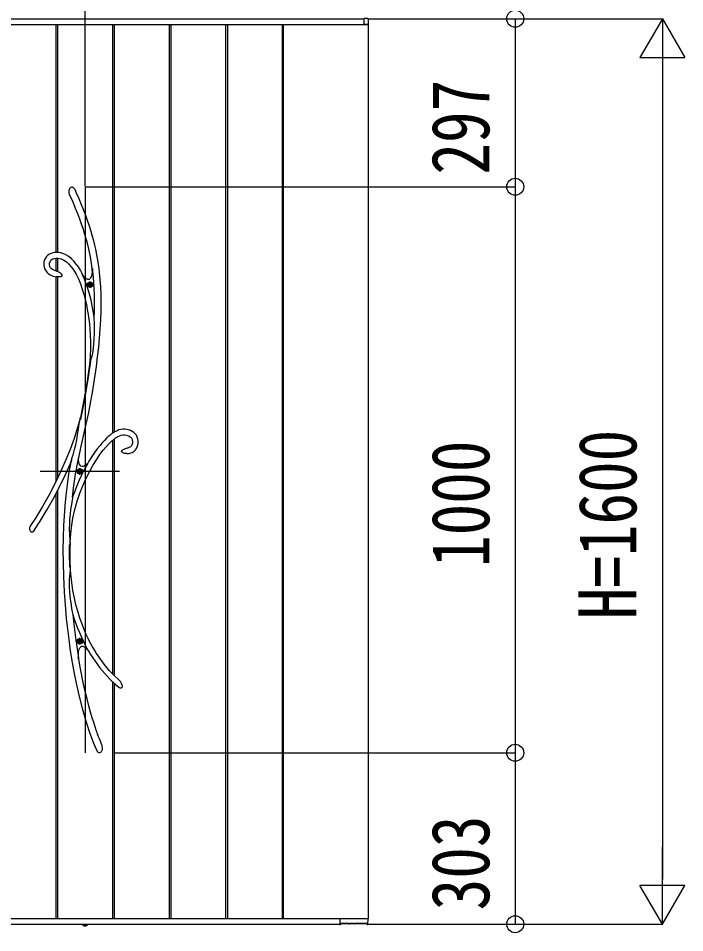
# Model space of a CAD drawing. Units: millimetres, scale not verified. Extents: x -14718 to 14718, y -10395 to 10395.
# Drawn here: x -735 to 442, y -7802 to -6187 of the extents above; entities that cross this region are included whole.
import ezdxf
from ezdxf.enums import TextEntityAlignment as Align

# ---------------------------------------------------------------- set-up
doc = ezdxf.new("R2010")
doc.units = ezdxf.units.MM
doc.header["$LTSCALE"] = 40
for name, color, linetype in [('0-3_YKK_13', 4, 'Continuous'), ('0-4_YKK_A1', 4, 'Continuous'), ('0-5_YKK_D', 6, 'Continuous')]:
    doc.layers.add(name, color=color, linetype=linetype)
doc.styles.add('ＭＳ ゴシック', font='')
doc.styles.get('ＭＳ ゴシック').set_extended_font_data('MS Gothic')

msp = doc.modelspace()

# ---------------------------------------------------------------- linework, layer by layer
at = {"layer": '0-3_YKK_13'}
for p, q in [((-617.43, -6484.5), (-617.43, -7484.5)), ((-666.1, -6633.77), (-668.08, -6633.39)), ((-621.33, -6640.37), (-621.47, -6640.05)), ((-603.63, -6633.66), (-604.31, -6629.06)), ((-608.43, -6663.25), (-608.43, -6651.75)), ((-614.18, -6657.5), (-602.68, -6657.5)), ((-607.2, -6657.91), (-606.38, -6657.91)), ((-552.77, -6951.23), (-552.87, -6951.54)), ((-543.76, -6955.93), (-543.75, -6955.93)), ((-613.11, -6973.77), (-613.13, -6973.78)), ((-613.11, -6973.77), (-613.02, -6973.68)), ((-556.43, -6987.5), (-696.43, -6987.5)), ((-626.43, -6993.25), (-626.43, -6981.75)), ((-625.2, -6987.91), (-624.38, -6987.91)), ((-712.51, -7094.59), (-712.72, -7094.45)), ((-626.43, -7293.25), (-626.43, -7281.75)), ((-632.18, -7287.5), (-620.68, -7287.5)), ((-625.2, -7287.91), (-624.38, -7287.91)), ((-629.01, -7318.92), (-629.57, -7316.5)), ((-552.24, -7369.21), (-552.75, -7369.84)), ((-588.09, -7469.47), (-588.09, -7469.47))]:
    msp.add_line(p, q, dxfattribs=at)
for points in [[(-644.11, -6499.77), (-644.11, -6499.77), (-644.12, -6499.74), (-644.19, -6499.57), (-644.55, -6498.63), (-645.49, -6494.69), (-645.56, -6491.83), (-644.96, -6488.9), (-644.39, -6487.61), (-643.57, -6486.39), (-642.7, -6485.55), (-641.58, -6484.94), (-640.8, -6484.78), (-640, -6484.84), (-639.36, -6485.04), (-638.36, -6485.62), (-637.04, -6486.89), (-635.68, -6488.76), (-634.46, -6490.88), (-634.28, -6491.26)], [(-629.23, -6966.95), (-629.17, -6966.61), (-624.68, -6945.51), (-619.95, -6924.72), (-615.26, -6904), (-610.92, -6883.47), (-607.01, -6863.29), (-604.23, -6847.73), (-601.7, -6832.45), (-599.41, -6817.46), (-597.22, -6801.85), (-595.13, -6785.19), (-593.2, -6767.63), (-591.74, -6752.06), (-590.5, -6736.07), (-589.54, -6719.82), (-588.93, -6703.84), (-588.7, -6688.69), (-588.87, -6674.48), (-589.44, -6661.25), (-590.38, -6648.95), (-591.05, -6642.24), (-591.8, -6635.68), (-592.65, -6628.99), (-593.68, -6621.59), (-594.96, -6613.44), (-596.55, -6604.47), (-598.55, -6594.59), (-600.13, -6587.59), (-601.98, -6580.11), (-604.14, -6572.09), (-606.65, -6563.46), (-609.59, -6554.15), (-613.03, -6544.05), (-616.11, -6535.51), (-619.59, -6526.35), (-623.5, -6516.52), (-627.89, -6505.94), (-632.82, -6494.53), (-634.29, -6491.26)], [(-644.11, -6499.77), (-644.09, -6499.82), (-639.12, -6511.34), (-634.69, -6522.01), (-630.76, -6531.93), (-627.28, -6541.16), (-624.19, -6549.78), (-621.46, -6557.85), (-618.21, -6568.15), (-615.48, -6577.65), (-613.18, -6586.46), (-611.24, -6594.67), (-608.98, -6605.52), (-607.18, -6615.51), (-605.74, -6624.77), (-604.59, -6633.23)], [(-621.47, -6640.05), (-622.12, -6638.6), (-625.57, -6631.99), (-629.07, -6626.21), (-632.81, -6620.95), (-636.88, -6616.07), (-641.28, -6611.66), (-646.01, -6607.83), (-651.05, -6604.65), (-656.41, -6602.25), (-660.14, -6601.16), (-664.02, -6600.52), (-668.05, -6600.41), (-671.16, -6600.72), (-674.26, -6601.37), (-677.27, -6602.37), (-680.13, -6603.73), (-682.84, -6605.53), (-685.28, -6607.82), (-687.34, -6610.58), (-688.9, -6613.77), (-689.88, -6617.29), (-690.22, -6621.05), (-690.05, -6623.63), (-689.57, -6626.24), (-688.8, -6628.72), (-687.41, -6631.64), (-686.08, -6633.69), (-684.8, -6635.31), (-683.2, -6636.97), (-681.57, -6638.32), (-679.08, -6639.95), (-675.56, -6641.63), (-670.89, -6643.09), (-668.06, -6643.57)], [(-668.08, -6633.39), (-668.84, -6633.25), (-672.49, -6631.95), (-675.12, -6630.47), (-676.94, -6628.98), (-678.14, -6627.59), (-678.92, -6626.34), (-679.41, -6625.26), (-680.1, -6622.6), (-680.08, -6619.32), (-679.15, -6616.41), (-677.54, -6614.17), (-675.19, -6612.42), (-672, -6611.13), (-668.53, -6610.46), (-665.27, -6610.44), (-662.25, -6610.92), (-659.45, -6611.78), (-654.56, -6614.16), (-650.13, -6617.26), (-645.81, -6621.18), (-641.7, -6625.8), (-637.86, -6631.02), (-633.21, -6638.82), (-629.07, -6647.34), (-625.47, -6656.22), (-622.31, -6665.27), (-619.54, -6674.36), (-617.13, -6683.4), (-615.07, -6692.36), (-613.33, -6701.17), (-611.8, -6710.35), (-610.71, -6718.12), (-609.73, -6726.71), (-608.89, -6736.15), (-608.26, -6746.48), (-607.88, -6757.73), (-607.83, -6769.96), (-608.18, -6783.18), (-608.84, -6794.65)], [(-666.12, -6633.86), (-666.18, -6633.84), (-666.17, -6633.84), (-666.04, -6633.88), (-665.23, -6634.12), (-663.5, -6634.81), (-661.83, -6635.78), (-660.54, -6636.84), (-659.4, -6638.2), (-658.51, -6639.87), (-658.2, -6640.87), (-658.1, -6641.43), (-658.07, -6641.74), (-658.08, -6641.95), (-658.1, -6642.15), (-658.14, -6642.35), (-658.27, -6642.66), (-658.81, -6643.08), (-659.9, -6643.43), (-661.34, -6643.64), (-662.87, -6643.74), (-665.36, -6643.75), (-666.74, -6643.72), (-667.5, -6643.69), (-667.96, -6643.67), (-668.08, -6643.66)], [(-623.26, -6637.65), (-622.2, -6639.13), (-621.58, -6639.97), (-621.29, -6640.37), (-621.3, -6640.36)], [(-604.31, -6629.06), (-604.69, -6634.3), (-605.29, -6638.72), (-606.11, -6642.3), (-606.88, -6644.44), (-607.77, -6646.12), (-608.78, -6647.33), (-609.93, -6648.07), (-611.2, -6648.34), (-612.59, -6648.14), (-614.11, -6647.48), (-615.76, -6646.34), (-618.83, -6643.37), (-622.26, -6639.06)], [(-601.23, -6715.99), (-601.94, -6710.81), (-604.1, -6697.75), (-606.81, -6684.78), (-610.14, -6671.86), (-614.13, -6659.1), (-618.51, -6647.43), (-622.26, -6639.06)], [(-604.59, -6633.23), (-604.59, -6633.25), (-604.56, -6632.97), (-604.49, -6632.1), (-604.36, -6630.07), (-604.33, -6629.46)], [(-608.02, -6656.27), (-608.02, -6655.45), (-608.84, -6655.45), (-608.84, -6656.27)], [(-609.66, -6657.09), (-610.48, -6657.09), (-610.48, -6657.91), (-609.66, -6657.91)], [(-608.84, -6658.73), (-608.84, -6659.55), (-608.02, -6659.55), (-608.02, -6658.73)], [(-606.38, -6657.91), (-606.38, -6657.09), (-607.2, -6657.09)], [(-608.8, -6794.65), (-608.8, -6794.64), (-608.59, -6793.93), (-607.8, -6791.96), (-607.14, -6790.33), (-606.43, -6788.45), (-605.32, -6785.04), (-604.36, -6781.35), (-603.15, -6774.9), (-602.32, -6768.35), (-601.28, -6754.95), (-600.81, -6741.9), (-600.76, -6730.16), (-600.88, -6724.3), (-601.1, -6718.52), (-601.23, -6715.99)], [(-608.82, -6794.65), (-610.4, -6806.54), (-612.19, -6818.93), (-614.22, -6831.95), (-616.4, -6845.04), (-618.69, -6857.91), (-621.08, -6870.53), (-625.52, -6892.35), (-625.61, -6892.72)], [(-607.82, -6792.85), (-611.72, -6820.8), (-616.42, -6849.49), (-620.67, -6872.38), (-625.42, -6895.44)], [(-607.82, -6792.85), (-608.28, -6793.51), (-608.62, -6794.24), (-608.79, -6794.68), (-608.8, -6794.65)], [(-625.53, -6892.3), (-630.59, -6909.96), (-636.8, -6929.12), (-643.84, -6948.57), (-651.74, -6968.27), (-660.52, -6988.2), (-670.21, -7008.34), (-680.83, -7028.67), (-692.4, -7049.16), (-704.95, -7069.8), (-714.63, -7084.62)], [(-643.28, -6973.86), (-643.36, -6974.1), (-643.4, -6974.21), (-643.38, -6974.08), (-643.24, -6973.54), (-642.84, -6972.11), (-642.13, -6969.73), (-641.32, -6967.09), (-639.98, -6962.7), (-638.63, -6958.21), (-635.98, -6948.87), (-633.81, -6940.25), (-632.01, -6931.48), (-630.5, -6922.25), (-629.07, -6913.04), (-627.52, -6903.44), (-626.71, -6898.64), (-625.88, -6894.07), (-625.7, -6893.15), (-625.6, -6892.72)], [(-625.6, -6892.72), (-625.56, -6892.53), (-625.5, -6892.3), (-625.47, -6892.23), (-625.45, -6892.34), (-625.45, -6892.83), (-625.47, -6894.07), (-625.42, -6895.44)], [(-543.75, -6955.93), (-542.28, -6955.93), (-539.28, -6955.53), (-536.65, -6954.83), (-534.37, -6953.89), (-532.43, -6952.79), (-530.79, -6951.6), (-528.33, -6949.18), (-526.55, -6946.72), (-525.1, -6943.88), (-524.05, -6940.7), (-523.45, -6937.27), (-523.38, -6933.67), (-523.92, -6930.03), (-525.05, -6926.65), (-526.72, -6923.59), (-528.84, -6920.9), (-531.34, -6918.61), (-534.15, -6916.72), (-537.18, -6915.23), (-540.36, -6914.13), (-543.62, -6913.4), (-546.93, -6913.01), (-550.38, -6912.97), (-553.96, -6913.36), (-557.51, -6914.23), (-560.77, -6915.43), (-564.51, -6917.3), (-567.53, -6919.13), (-569.78, -6920.68), (-571.26, -6921.77), (-572.41, -6922.66), (-573.79, -6923.78), (-576.35, -6925.97), (-579.48, -6928.86), (-583.2, -6932.6), (-587.53, -6937.33), (-591.44, -6941.94), (-595.72, -6947.38), (-600.36, -6953.72)], [(-643.65, -7114.37), (-643.06, -7103.72), (-641.28, -7086.68), (-638.69, -7070.29), (-635.28, -7054.66), (-631.16, -7039.85), (-626.47, -7025.91), (-621.38, -7012.89), (-616.01, -7000.8), (-609.7, -6988.16), (-603.34, -6976.78), (-597.06, -6966.66), (-590.96, -6957.76), (-585.13, -6950.06), (-579.65, -6943.5), (-574.55, -6938.02), (-570.44, -6934.05), (-566.68, -6930.82), (-563.27, -6928.25), (-559.93, -6926.12), (-556.65, -6924.48), (-553.51, -6923.43), (-550.45, -6922.96), (-547.37, -6922.99), (-544.24, -6923.45), (-541.22, -6924.36), (-539.57, -6925.12), (-537.88, -6926.17), (-536.27, -6927.57), (-534.88, -6929.34), (-533.85, -6931.57), (-533.35, -6934.43), (-533.62, -6937.71), (-534.59, -6940.59), (-536.03, -6942.8), (-537.03, -6943.78), (-538.35, -6944.69), (-540.13, -6945.45), (-541.35, -6945.68)], [(-552.77, -6951.23), (-552.27, -6950.37), (-550.89, -6949.17), (-548.46, -6947.89), (-546.03, -6947.01), (-542.23, -6945.96), (-541.84, -6945.86), (-541.57, -6945.8), (-541.35, -6945.75), (-541.32, -6945.74), (-541.33, -6945.75), (-541.34, -6945.75)], [(-600.36, -6953.72), (-605.34, -6961.06), (-610.61, -6969.47), (-613.09, -6973.8)], [(-543.76, -6955.98), (-543.76, -6955.98), (-543.77, -6955.98), (-543.85, -6955.98), (-544.18, -6955.98), (-545.47, -6955.89), (-547.45, -6955.53), (-549.17, -6954.95), (-550.65, -6954.2), (-551.49, -6953.61), (-552.03, -6953.15), (-552.38, -6952.77), (-552.61, -6952.46), (-552.81, -6952.08), (-552.87, -6951.88), (-552.88, -6951.69), (-552.87, -6951.54)], [(-706.84, -7090.92), (-696.64, -7075.28), (-684.02, -7054.53), (-672.38, -7033.92), (-661.68, -7013.45), (-651.89, -6993.15), (-643.29, -6973.69)], [(-643.3, -6973.85), (-646.36, -6991.44), (-649.16, -7010.93), (-651.38, -7029.9), (-653.08, -7048.2), (-654.36, -7065.73), (-655.29, -7082.98), (-656.03, -7104.15), (-656.35, -7126.23), (-656.21, -7149.17), (-655.58, -7172.91), (-654.99, -7186.77), (-654.22, -7200.85), (-653.27, -7215.24), (-652.04, -7230.78), (-650.48, -7247.61), (-648.57, -7265.35), (-646.23, -7284.25), (-643.4, -7304.2), (-640.02, -7325.13), (-636.49, -7344.53), (-632.42, -7364.49), (-627.76, -7384.88), (-622.47, -7405.57), (-616.5, -7426.37), (-609.79, -7447.08), (-602.28, -7467.48), (-596.76, -7480.56)], [(-641.19, -6966.7), (-642.12, -6969.91), (-642.57, -6971.45), (-642.99, -6972.9), (-643.23, -6973.7), (-643.28, -6973.86)], [(-639.26, -7033), (-637.47, -7017.2), (-633.99, -6992.56), (-629.57, -6968.04), (-629.29, -6966.65)], [(-613.11, -6973.77), (-615.7, -6976.06), (-618.29, -6977.78), (-620.63, -6978.66), (-622.71, -6978.7), (-624.54, -6977.91), (-626.12, -6976.27), (-627.45, -6973.81), (-628.49, -6970.62), (-629.29, -6966.65)], [(-629.24, -6966.95), (-629.25, -6966.93), (-629.29, -6966.65)], [(-627.66, -6987.09), (-628.48, -6987.09), (-628.48, -6987.91), (-627.66, -6987.91)], [(-626.02, -6986.27), (-626.02, -6985.45), (-626.84, -6985.45), (-626.84, -6986.27)], [(-626.84, -6988.73), (-626.84, -6989.55), (-626.02, -6989.55), (-626.02, -6988.73)], [(-624.38, -6987.91), (-624.38, -6987.09), (-625.2, -6987.09)], [(-639.26, -7033), (-639.37, -7033.52), (-639.74, -7035.39), (-640.14, -7037.47), (-640.87, -7041.57), (-641.57, -7045.77), (-642.83, -7054.43), (-643.84, -7062.97), (-644.62, -7071.55), (-645.11, -7080.17), (-645.27, -7088.88), (-645.06, -7097.6), (-644.8, -7102.05), (-644.44, -7106.43), (-644.02, -7110.53), (-643.75, -7114.32), (-643.76, -7115.61)], [(-706.23, -7090.19), (-706.23, -7090.19), (-706.3, -7090.29), (-706.55, -7090.64), (-707.06, -7091.35), (-708.13, -7092.71), (-708.64, -7093.29), (-709.48, -7094.07), (-710.42, -7094.69), (-711.11, -7094.91), (-711.61, -7094.93), (-712.04, -7094.83), (-712.51, -7094.59)], [(-644.35, -7155.27), (-644.61, -7133.78), (-644.53, -7117.02)], [(-643.76, -7115.61), (-643.76, -7115.93), (-643.86, -7117.44), (-643.95, -7117.87), (-644.09, -7117.99), (-644.24, -7117.8), (-644.53, -7117.02)], [(-643.55, -7155.52), (-643.85, -7128.56), (-643.65, -7115.62)], [(-643.59, -7155.52), (-643.57, -7155.77), (-643.58, -7157.36), (-643.9, -7161.76), (-644.38, -7166.66), (-644.85, -7172.45), (-645.16, -7178.38), (-645.28, -7184.5), (-645.24, -7190.65), (-644.77, -7201.47), (-643.72, -7212.31), (-642.09, -7223.87), (-641.1, -7229.64), (-640.01, -7235.28), (-639.49, -7237.71), (-638.97, -7240.04), (-637.2, -7257.53), (-633.81, -7285.42), (-629.75, -7312.93), (-629.05, -7317.25)], [(-644.35, -7155.27), (-644.03, -7153.95), (-643.9, -7153.61), (-643.79, -7153.52), (-643.72, -7153.72), (-643.65, -7154.27), (-643.59, -7155.52)], [(-555.7, -7357.58), (-557.95, -7355.66), (-566.71, -7347.25), (-574.46, -7338.95), (-581.3, -7330.88), (-587.29, -7323.15), (-592.51, -7315.83), (-597.02, -7309.02), (-600.89, -7302.77), (-604.17, -7297.14), (-606.91, -7292.18), (-609.28, -7287.67), (-611.86, -7282.53), (-615.24, -7275.35), (-618.87, -7267.01), (-622.66, -7257.46), (-626.51, -7246.63), (-630.31, -7234.47), (-633.35, -7223.28), (-636.19, -7211.1), (-638.75, -7197.89), (-640.93, -7183.65), (-642.63, -7168.36), (-643.57, -7154.6)], [(-626.02, -7286.27), (-626.02, -7285.45), (-626.84, -7285.45), (-626.84, -7286.27)], [(-629.05, -7317.25), (-629.02, -7312.02), (-628.73, -7307.55), (-628.17, -7303.83), (-627.51, -7301.33), (-626.67, -7299.33), (-625.66, -7297.85), (-624.46, -7296.88), (-623.09, -7296.41), (-621.53, -7296.46), (-619.8, -7297.01), (-617.88, -7298.08), (-615.17, -7300.18), (-612.17, -7303.11)], [(-627.66, -7287.09), (-628.48, -7287.09), (-628.48, -7287.91), (-627.66, -7287.91)], [(-626.84, -7288.73), (-626.84, -7289.55), (-626.02, -7289.55), (-626.02, -7288.73)], [(-624.38, -7287.91), (-624.38, -7287.09), (-625.2, -7287.09)], [(-610.12, -7305.4), (-610.94, -7304.46), (-611.68, -7303.64), (-612.25, -7303.03), (-612.44, -7302.83), (-612.39, -7302.88), (-612.34, -7302.93)], [(-612.27, -7302.89), (-607.59, -7310.94), (-599.72, -7322.94), (-591.39, -7334.2), (-582.66, -7344.72), (-573.56, -7354.49), (-564.1, -7363.52), (-557.86, -7368.83)], [(-588.09, -7469.47), (-588.14, -7469.35), (-590.27, -7464.07), (-591.99, -7459.64), (-593.34, -7456.1), (-594.3, -7453.49), (-595.06, -7451.42), (-595.8, -7449.36), (-596.59, -7447.14), (-597.42, -7444.77), (-599.58, -7438.46), (-601.95, -7431.2), (-604.53, -7422.95), (-607.49, -7412.94), (-610.62, -7401.68), (-613.87, -7389.16), (-617.01, -7376.17), (-619.96, -7363.07), (-625.83, -7333.58), (-628.96, -7314.91)], [(-555.75, -7357.64), (-555.75, -7357.63), (-555.56, -7357.9), (-554.83, -7358.96), (-553.4, -7361.48), (-552.26, -7364.4), (-551.83, -7366.78), (-551.95, -7368.44), (-552.24, -7369.21)], [(-552.75, -7369.84), (-552.96, -7369.99), (-553.25, -7370.15), (-553.78, -7370.3), (-555.1, -7370.22), (-556.77, -7369.57), (-557.91, -7368.89)], [(-588.08, -7469.5), (-588.01, -7469.8), (-587.79, -7470.92), (-587.45, -7473.26), (-587.29, -7475.92), (-587.38, -7478.34), (-587.85, -7480.78), (-588.29, -7481.99), (-588.97, -7483.1), (-589.83, -7483.91), (-590.96, -7484.41), (-591.44, -7484.49), (-591.78, -7484.5), (-592.05, -7484.48), (-592.47, -7484.42), (-593.56, -7484.02), (-594.64, -7483.3), (-595.5, -7482.46), (-596.34, -7481.41), (-596.87, -7480.6)]]:
    msp.add_lwpolyline(points, dxfattribs=at)
msp.add_lwpolyline([(-668.08, -6633.44), (-668.06, -6633.44), (-668.05, -6633.45), (-668.05, -6633.45), (-668.05, -6633.45)], close=True, dxfattribs=at)
for centre, radius in [((-608.43, -6657.5), 4.81), ((-608.43, -6657.5), 4.5), ((-608.43, -6657.5), 4.5), ((-608.43, -6657.5), 3.75), ((-608.43, -6657.5), 2.5), ((-626.43, -6987.5), 4.81), ((-626.43, -6987.5), 4.5), ((-626.43, -6987.5), 4.5), ((-626.43, -6987.5), 3.75), ((-626.43, -6987.5), 2.5), ((-626.43, -7287.5), 4.81), ((-626.43, -7287.5), 4.5), ((-626.43, -7287.5), 4.5), ((-626.43, -7287.5), 3.75), ((-626.43, -7287.5), 2.5)]:
    msp.add_circle(centre, radius, dxfattribs=at)
for centre, radius, start, end in [((-1054.87, -6687.99), 454.5, 356.46811, 6.86552), ((-609.66, -6656.27), 0.82, 270, 0), ((-607.2, -6656.27), 0.82, 180, 270), ((-609.66, -6658.73), 0.82, 0, 90), ((-607.2, -6658.73), 0.82, 90, 180), ((-345.68, -7127.23), 308.33, 150.15098, 162.20462), ((-570.52, -6957.41), 59.5, 187.0266, 189.00095), ((-640.52, -6945.83), 39.14, 314.6248, 315.66428), ((-627.66, -6986.27), 0.82, 270, 0), ((-627.66, -6988.73), 0.82, 0, 90), ((-625.2, -6986.27), 0.82, 180, 270), ((-625.2, -6988.73), 0.82, 90, 180), ((-708.11, -7088.51), 7.52, 148.54791, 232.1717), ((-350.06, -7154.52), 301.3, 196.48885, 209.54729), ((-627.66, -7286.27), 0.82, 270, 0), ((-625.2, -7286.27), 0.82, 180, 270), ((-627.66, -7288.73), 0.82, 0, 90), ((-625.2, -7288.73), 0.82, 90, 180), ((-511.01, -7315.08), 118.06, 179.92321, 181.86392)]:
    msp.add_arc(centre, radius, start, end, dxfattribs=at)
at = {"layer": '0-4_YKK_A1'}
for p, q in [((-1110.43, -6187.5), (-124.43, -6187.5)), ((-124.43, -6197.5), (-124.43, -6187.5)), ((-124.43, -6197.2), (-124.43, -6187.53)), ((-118.34, -6187.37), (-123.9, -6187.03)), ((-1117.43, -6197.5), (-117.43, -6197.5)), ((-668.93, -6197.5), (-668.93, -6600.5)), ((-665.93, -6197.5), (-665.93, -6600.47)), ((-568.93, -6197.5), (-568.93, -6920.09)), ((-565.93, -6197.5), (-565.93, -6918.16)), ((-468.93, -6197.5), (-468.93, -7777.5)), ((-465.93, -6197.5), (-465.93, -7777.5)), ((-368.93, -6197.5), (-368.93, -7777.5)), ((-365.93, -6197.5), (-365.93, -7777.5)), ((-268.93, -6197.5), (-268.93, -7777.5)), ((-267.43, -6197.5), (-267.43, -7777.5)), ((-124.43, -6197.5), (-117.43, -6197.5)), ((-117.43, -6197.5), (-124.13, -6197.5)), ((-124.13, -6197.5), (-124.13, -6197.5)), ((-117.43, -6197.5), (-117.43, -7777.5)), ((-116.93, -6188.87), (-116.93, -6197)), ((-668.93, -6610.54), (-668.93, -6633.22)), ((-665.93, -6610.45), (-665.93, -6633.91)), ((-668.93, -6643.42), (-668.93, -7005.68)), ((-665.93, -6643.74), (-665.93, -6999.44)), ((-565.93, -6930.26), (-565.93, -7347.99)), ((-568.93, -6932.76), (-568.93, -7344.87)), ((-668.93, -7027.32), (-668.93, -7777.5)), ((-665.93, -7021.59), (-665.93, -7777.5)), ((-568.93, -7358.91), (-568.93, -7777.5)), ((-565.93, -7361.78), (-565.93, -7777.5)), ((-1117.43, -7777.5), (-117.43, -7777.5)), ((-1067.43, -7787.5), (-167.43, -7787.5)), ((-621.34, -7788), (-621.25, -7787.5)), ((-621.25, -7787.5), (-613.61, -7787.5)), ((-617.43, -7791.7), (-617.43, -7787.5)), ((-613.52, -7788), (-613.61, -7787.5)), ((-167.43, -7777.5), (-167.43, -7787.5)), ((-167.43, -7777.8), (-167.43, -7787.48)), ((-167.13, -7777.5), (-117.46, -7777.5)), ((-165.57, -7785.69), (-165.61, -7787.49)), ((-119.3, -7787), (-165.6, -7787)), ((-165.26, -7785.4), (-151.64, -7785.4)), ((-161.53, -7785.4), (-161.55, -7786.51)), ((-151.31, -7786.51), (-151.32, -7785.69)), ((-149.57, -7785.69), (-149.59, -7786.51)), ((-149.26, -7785.4), (-142.6, -7785.4)), ((-142.27, -7786.51), (-142.29, -7785.69)), ((-140.54, -7785.69), (-140.55, -7786.51)), ((-140.23, -7785.4), (-119.64, -7785.4)), ((-119.29, -7787.51), (-119.32, -7785.69)), ((-117.54, -7787.53), (-116.96, -7778.03)), ((-621.34, -7788), (-621.17, -7788.97)), ((-621.34, -7788), (-613.52, -7788)), ((-613.52, -7788), (-613.69, -7788.97)), ((-166.93, -7787.98), (-166.11, -7787.98)), ((-118.79, -7788), (-118.04, -7788))]:
    msp.add_line(p, q, dxfattribs=at)
for points in [[(-619.73, -7790.08), (-618.58, -7787.76), (-617.43, -7787.15)], [(-615.13, -7790.08), (-616.29, -7787.76), (-617.43, -7787.15)], [(-165.57, -7785.69), (-165.57, -7785.65), (-165.56, -7785.6), (-165.53, -7785.55), (-165.5, -7785.51), (-165.45, -7785.46), (-165.38, -7785.42), (-165.26, -7785.4)], [(-151.64, -7785.4), (-151.5, -7785.43), (-151.43, -7785.48), (-151.38, -7785.53), (-151.35, -7785.59), (-151.33, -7785.64), (-151.32, -7785.69)], [(-149.57, -7785.69), (-149.57, -7785.65), (-149.56, -7785.6), (-149.53, -7785.55), (-149.5, -7785.51), (-149.45, -7785.46), (-149.38, -7785.42), (-149.26, -7785.4)], [(-142.6, -7785.4), (-142.47, -7785.43), (-142.39, -7785.48), (-142.34, -7785.53), (-142.31, -7785.59), (-142.3, -7785.64), (-142.29, -7785.69)], [(-140.54, -7785.69), (-140.53, -7785.65), (-140.52, -7785.6), (-140.5, -7785.55), (-140.47, -7785.51), (-140.42, -7785.46), (-140.34, -7785.42), (-140.23, -7785.4)], [(-119.64, -7785.4), (-119.5, -7785.43), (-119.43, -7785.48), (-119.38, -7785.53), (-119.35, -7785.59), (-119.33, -7785.64), (-119.32, -7785.69)]]:
    msp.add_lwpolyline(points, dxfattribs=at)
for centre, radius, start, end in [((-123.93, -6187.53), 0.5, 86.5, 180), ((-118.43, -6188.87), 1.5, 0, 86.5), ((-124.13, -6197.2), 0.3, 180, 270), ((-117.43, -6197), 0.5, 270, 0), ((-166.93, -7787.48), 0.5, 180, 270), ((-166.11, -7787.48), 0.5, 269.99848, 358.9986), ((-162.05, -7786.5), 0.5, 270, 359), ((-150.81, -7786.5), 0.5, 181, 270), ((-150.09, -7786.5), 0.5, 270, 359), ((-141.77, -7786.5), 0.5, 181, 270), ((-141.05, -7786.5), 0.5, 270, 359), ((-118.79, -7787.5), 0.5, 181, 270.81029), ((-118.04, -7787.5), 0.5, 270.78919, 356.5), ((-117.46, -7778), 0.5, 356.5, 90), ((-620.28, -7788.82), 0.9, 190, 239.36409), ((-617.43, -7784), 6.5, 239.36409, 300.63591), ((-614.58, -7788.82), 0.9, 300.63591, 350)]:
    msp.add_arc(centre, radius, start, end, dxfattribs=at)
at = {"layer": '0-5_YKK_D'}
for p, q in [((-617.43, -6483.5), (-617.43, -5926.5)), ((-617.43, -6483.5), (-617.43, -5926.5)), ((-116.43, -6187.5), (143.57, -6187.5)), ((-115.43, -6187.5), (403.57, -6187.5)), ((142.57, -6187.5), (142.57, -6484.5)), ((402.57, -6187.5), (363.07, -6255.92)), ((402.57, -6187.5), (442.07, -6255.92)), ((402.57, -6187.5), (402.57, -6324.33)), ((363.07, -6255.92), (442.07, -6255.92)), ((402.57, -6266.5), (402.57, -7708.5)), ((-616.43, -6484.5), (143.57, -6484.5)), ((-616.43, -6484.5), (143.57, -6484.5)), ((142.57, -6484.5), (142.57, -7484.5)), ((-564.93, -7484.5), (143.57, -7484.5)), ((-564.93, -7484.5), (143.57, -7484.5)), ((142.57, -7484.5), (142.57, -7787.5)), ((402.57, -7787.5), (402.57, -7650.67)), ((402.57, -7787.5), (363.07, -7719.08)), ((442.07, -7719.08), (363.07, -7719.08)), ((402.57, -7787.5), (442.07, -7719.08)), ((-116.43, -7787.5), (143.57, -7787.5)), ((-115.43, -7787.5), (403.57, -7787.5))]:
    msp.add_line(p, q, dxfattribs=at)
for centre in [(142.57, -6187.5), (142.57, -6484.5), (142.57, -6484.5), (142.57, -7484.5), (142.57, -7484.5), (142.57, -7787.5)]:
    msp.add_circle(centre, 15, dxfattribs=at)

# ---------------------------------------------------------------- texts
at = {"layer": '0-5_YKK_D', "style": 'ＭＳ ゴシック', "width": 0.8}
for s, p in [('297', (127.57, -6462.93)), ('H=1600', (387.57, -7248.83)), ('1000', (127.57, -7156.23)), ('303', (127.57, -7762.93))]:
    msp.add_text(s, height=102.6, rotation=90, dxfattribs=at).set_placement(p, align=Align.BOTTOM_LEFT)

doc.saveas('drawing.dxf')
